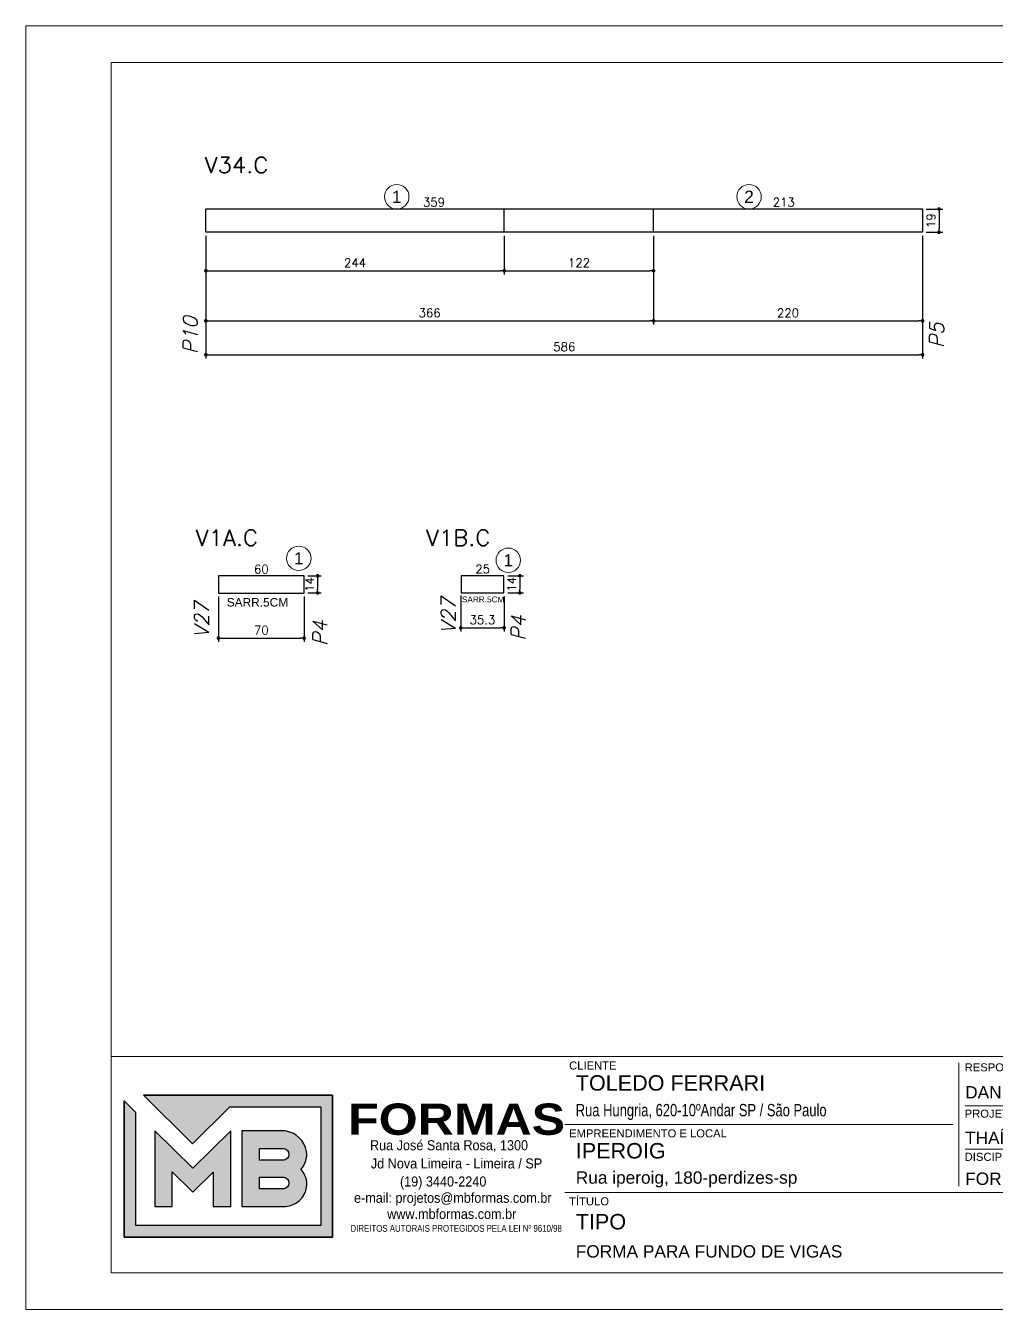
# Model space of a CAD drawing. Extents: x -20676 to 4767, y -817 to 13976.
# Drawn here: x -15921 to -15128, y 5232 to 6282 of the extents above; entities that cross this region are included whole.
import ezdxf
from ezdxf.enums import TextEntityAlignment as Align

# ---------------------------------------------------------------- set-up
doc = ezdxf.new("R2010")
doc.units = 0
doc.header["$PDMODE"] = 2
doc.header["$PDSIZE"] = 10
doc.layers.get('0').update_dxf_attribs({"lineweight": 13})
doc.layers.get('Defpoints').update_dxf_attribs({"lineweight": 13})
for name, color, linetype in [('Cota Sarrafo', 180, 'Continuous'), ('MB_LOGO', 254, 'Continuous'), ('Painéis', 200, 'Continuous'), ('TEXTO_GERAL', 7, 'Continuous')]:
    doc.layers.add(name, color=color, linetype=linetype)
for name, color, linetype, lineweight in [('cotas', 4, 'Continuous', 13), ('FOLHA MB', 7, 'Continuous', 13), ('Romaneio', 1, 'Continuous', 13), ('texto de viga', 7, 'Continuous', 13)]:
    doc.layers.add(name, color=color, linetype=linetype, lineweight=lineweight)
doc.styles.add('ARIAL', font='arial.ttf', dxfattribs={"oblique": 15, "height": 25})
doc.styles.add('MB_C01', font='arial.ttf', dxfattribs={"height": 1.3})
doc.styles.add('MB_C02', font='arial.ttf', dxfattribs={"height": 2})
doc.styles.add('MB_C03', font='arial.ttf', dxfattribs={"height": 2.5})
doc.styles.add('MB_C04', font='arial.ttf', dxfattribs={"height": 6})
doc.styles.add('MB_LOGO', font='ariblk.ttf', dxfattribs={"height": 75})
doc.styles.add('MB_TEXT', font='ARIALN.TTF', dxfattribs={"height": 10})
doc.styles.add('REGUA-120', font='ROMANS.shx', dxfattribs={"height": 15})
doc.styles.add('ROMANS', font='romans.shx')
doc.dimstyles.new('PAINEL', dxfattribs={"dimtxt": 7, "dimasz": 3, "dimexe": 3, "dimexo": 3, "dimgap": 3, "dimtad": 1, "dimdec": 1, "dimzin": 12, "dimdsep": 46, "dimtxsty": 'ROMANS', "dimblk": 'DOT', "dimcen": 0, "dimclrd": 4, "dimclre": 4, "dimclrt": 240, "dimadec": 1, "dimazin": 3, "dimtfac": 1, "dimtdec": 1, "dimtmove": 0, "dimatfit": 3, "dimfxl": 0, "dimtolj": 1, "dimtzin": 12, "dimarcsym": 0})
doc.dimstyles.new('projeto2', dxfattribs={"dimtxt": 7, "dimasz": 5, "dimexe": 1.25, "dimexo": 2.5, "dimgap": 2, "dimtad": 1, "dimdec": 1, "dimdsep": 46, "dimtxsty": 'ROMANS', "dimblk": 'OBLIQUE', "dimcen": 10, "dimdle": 1, "dimse1": 1, "dimse2": 1, "dimsd1": 1, "dimsd2": 1, "dimclrd": 256, "dimclre": 256, "dimclrt": 3, "dimadec": 0, "dimazin": 0, "dimtfac": 1, "dimtdec": 1, "dimtmove": 0, "dimatfit": 3, "dimldrblk": 'OBLIQUE', "dimfxl": 0, "dimlwd": -1, "dimlwe": -1, "dimarcsym": 0})

# ---------------------------------------------------------------- blocks, each defined once
blk = doc.blocks.new('LOGO2')
at = {"layer": 'MB_LOGO', "linetype": 'Continuous'}
h = blk.add_hatch(color=256, dxfattribs=at)
h.dxf.hatch_style = 1
h.set_gradient(color1=(242, 132, 69), color2=(247, 180, 141), rotation=90, tint=1)
h.paths.add_polyline_path([(7.48, 9.64), (10.45, 12.57), (17.71, 12.57), (17.71, 3.12), (2.97, 3.12), (2.97, 12.14), (2.04, 13.06), (2.04, 2.19), (18.64, 2.19), (18.64, 13.5), (3.56, 13.5)])
h = blk.add_hatch(color=256, dxfattribs=at)
h.dxf.hatch_style = 1
h.set_gradient(color1=(242, 132, 69), color2=(247, 180, 141), rotation=90, tint=1)
h.paths.add_polyline_path([(10.52, 4.64), (10.52, 10.66), (7.5, 7.68), (4.47, 10.66), (4.47, 4.64), (5.86, 4.64), (5.86, 7.4), (7.51, 5.78), (9.13, 7.37), (9.13, 4.64)])
h = blk.add_hatch(color=256, dxfattribs=at)
h.dxf.hatch_style = 1
h.set_gradient(color1=(242, 132, 69), color2=(247, 180, 141), rotation=90, tint=1)
h.paths.add_polyline_path([(11.42, 10.66), (11.42, 4.64), (14.89, 4.64, 0.350532), (16.57, 6.18, 0.219217), (16.12, 7.6, 0.21502), (16.57, 9.03, 0.319901), (14.85, 10.66)])
h.paths.add_polyline_path([(14.75, 8.33), (12.82, 8.33), (12.82, 9.26), (14.63, 9.26, -1)], flags=16)
h.paths.add_polyline_path([(14.75, 6.04), (12.82, 6.04), (12.82, 6.97), (14.63, 6.97, -1)], flags=16)
blk.add_lwpolyline([(3.56, 13.5), (18.64, 13.5), (18.64, 2.19), (2.04, 2.19), (2.04, 13.06)], dxfattribs=at)
at = {"layer": 'MB_LOGO', "color": 31, "linetype": 'Continuous', "true_color": 0xf7b48d}
for points in [[(10.45, 12.57), (17.71, 12.57), (17.71, 3.12), (2.97, 3.12), (2.97, 12.14), (2.04, 13.06), (2.04, 2.19), (18.64, 2.19), (18.64, 13.5), (3.56, 13.5), (7.48, 9.64)], [(4.47, 10.66), (4.47, 4.64), (5.86, 4.64), (5.86, 7.4), (7.51, 5.78), (9.13, 7.37), (9.13, 4.64), (10.52, 4.64), (10.52, 10.66), (7.5, 7.68)]]:
    blk.add_lwpolyline(points, close=True, dxfattribs=at)
for points in [[(16.57, 9.03, 0.319901), (14.85, 10.66), (11.42, 10.66), (11.42, 4.64), (14.89, 4.64, 0.350532), (16.57, 6.18, 0.219217), (16.12, 7.6, 0.21502)], [(12.82, 9.26), (14.75, 9.26, -0.880235), (14.75, 8.33), (12.82, 8.33)], [(12.82, 6.97), (14.75, 6.97, -0.880235), (14.75, 6.04), (12.82, 6.04)]]:
    blk.add_lwpolyline(points, format="xyb", close=True, dxfattribs=at)
at = {"layer": 'MB_LOGO', "color": 0, "linetype": 'Continuous', "style": 'MB_LOGO'}
blk.add_text('FORMAS', height=2.496, dxfattribs=at).set_placement((19.88, 10.35))
at = {"layer": 'MB_LOGO', "color": 0, "style": 'MB_TEXT', "width": 1.1}
for s, p in [('Rua José Santa Rosa, 1300', (21.62, 9.12)), ('Jd Nova Limeira - Limeira / SP', (21.69, 7.67)), ('(19) 3440-2240', (24.01, 6.23)), ('e-mail: projetos@mbformas.com.br', (20.35, 4.93)), ('www.mbformas.com.br', (22.99, 3.64))]:
    blk.add_text(s, height=0.7993, dxfattribs=at).set_placement(p)
at = {"layer": 'MB_LOGO', "color": 252, "style": 'MB_TEXT'}
blk.add_text('DIREITOS AUTORAIS PROTEGIDOS PELA LEI Nº 9610/98', height=0.546, dxfattribs=at).set_placement((20.07, 2.62))
blk = doc.blocks.new('A$Ceb89ac90')
at = {"color": 1}
for p, q in [((1086.3, 356.7), (70, 356.7)), ((763, 351.7), (763, 250.7)), ((919.6, 351.7), (919.6, 185)), ((1086.3, 356.7), (1086.3, 179.9)), ((1455, 356.7), (1086.3, 356.7)), ((1131.8, 185), (1131.8, 351.7)), ((1217.6, 351.7), (1217.6, 185)), ((1455, 331.5), (1086.3, 331.5)), ((914.6, 316.3), (768.1, 316.3)), ((1086.3, 316.3), (924.7, 316.3)), ((1455, 306.2), (1086.3, 306.2)), ((758, 301.2), (440.7, 301.2)), ((914.6, 281), (768.1, 281)), ((1086.3, 281), (924.7, 281)), ((1005.5, 275.9), (1005.5, 250.7)), ((1455, 281), (1086.3, 281)), ((1455, 255.7), (1086.3, 255.7)), ((914.6, 245.6), (440.7, 245.6)), ((1086.3, 245.6), (924.7, 245.6)), ((1005.5, 240.6), (1005.5, 185)), ((1455, 230.4), (1086.3, 230.4)), ((1455, 205.2), (1086.3, 205.2))]:
    blk.add_line(p, q, dxfattribs=at)
for points in [[(0, 1199.9), (0, 149.9), (1485, 149.9), (1485, 1199.9)], [(70, 1169.9), (70, 179.9), (1455, 179.9), (1455, 1169.9)]]:
    blk.add_lwpolyline(points, close=True, dxfattribs=at)
at = {"xscale": 10.25810868844649, "yscale": 10.25810868844649, "zscale": 10.25810868844649}
blk.add_blockref('LOGO2', (59.7, 186.5), dxfattribs=at)
at = {"color": 6, "style": 'MB_C01'}
for s, height, p in [('CLIENTE', 6.57, (444.3, 346.1)), ('RESPONSÁVEL TÉCNICO', 6.566, (767.7, 344.6)), ('FASE DO PROJETO', 6.566, (924.3, 344.6)), ('PROJETISTA', 6.57, (767.7, 306.7)), ('DATA', 6.57, (924.3, 306.7)), ('EMPREENDIMENTO E LOCAL', 6.566, (444.3, 290.6)), ('DISCIPLINA', 6.57, (767.7, 271.4)), ('ESCALA', 6.57, (924.3, 271.4)), ('COR', 6.57, (1010.1, 271.4)), ('TÍTULO', 6.57, (444.3, 235)), ('REVISÃO', 6.57, (924.3, 236.5)), ('FOLHA', 6.57, (1010.1, 236.5))]:
    blk.add_text(s, height=height, dxfattribs=at).set_placement(p)
at = {"color": 5, "style": 'MB_C02'}
for s, p in [('DANIEL RODRIGUES', (768.1, 322.4)), ('FORMA DE MADEIRA', (768.1, 251.7))]:
    blk.add_text(s, height=10.102, dxfattribs=at).set_placement(p)
at = {"color": 6, "style": 'MB_C01'}
for s, p in [('DESCRIÇÃO', (1250.5, 195.1)), ('REV. Nº', (1109, 195.1)), ('DATA', (1174.7, 195.1))]:
    blk.add_text(s, height=6.57, dxfattribs=at).set_placement(p, align=Align.MIDDLE_CENTER)
at = {"insert": (1275.3, 189.4), "char_height": 5.051, "width": 210.818, "attachment_point": 1, "style": 'MB_C04'}
blk.add_mtext('TOLEDO-IPEROIG-LO-TIP-FV-R00.DWG', dxfattribs=at)
at = {"color": 5}
for tag, p, height, style in [('REV_05', (1103.1, 338.1), 10.1, 'MB_C02'), ('DATA_REV_05', (1151.5, 337.9), 10.1, 'MB_C02'), ('INFO_REV_05', (1228.1, 337.9), 10.1, 'MB_C02'), ('CLIENTE', (449.7, 328.8), 12.6, 'MB_C03'), ('FASE', (924.6, 320.5), 10.1, 'MB_C02'), ('REV_04', (1103.1, 312.8), 10.1, 'MB_C02'), ('DATA_REV_04', (1151.5, 312.7), 10.1, 'MB_C02'), ('INFO_REV_04', (1228.1, 312.7), 10.1, 'MB_C02'), ('PROJETISTA', (768, 285.1), 10.1, 'MB_C02'), ('DATA', (924.6, 285.1), 10.1, 'MB_C02'), ('REV_03', (1103.1, 287.6), 10.1, 'MB_C02'), ('DATA_REV_03', (1151.5, 287.4), 10.1, 'MB_C02'), ('INFO_REV_03', (1228.1, 287.4), 10.1, 'MB_C02'), ('OBRA', (449.7, 273.3), 12.6, 'MB_C03'), ('REV_02', (1103.1, 262.3), 10.1, 'MB_C02'), ('DATA_REV_02', (1151.5, 262.1), 10.1, 'MB_C02'), ('INFO_REV_02', (1228.1, 262.1), 10.1, 'MB_C02'), ('ESC', (924.6, 251.8), 10.1, 'MB_C02'), ('COR', (1010.5, 251.8), 10.1, 'MB_C02'), ('REV_01', (1103.1, 237.1), 10.1, 'MB_C02'), ('DATA_REV_01', (1151.5, 236.9), 10.1, 'MB_C02'), ('INFO_REV_01', (1228.1, 236.9), 10.1, 'MB_C02'), ('PAVIMENTO', (449.7, 215.3), 12.6, 'MB_C03'), ('FL', (1018.1, 194.7), 30.3, 'MB_C04'), ('REV_00', (1103.1, 211.8), 10.1, 'MB_C02'), ('DATA_REV_00', (1151.5, 211.6), 10.1, 'MB_C02'), ('EMISSÃO_INICIAL', (1228.1, 211.6), 10.1, 'MB_C02'), ('REV', (944.1, 205), 12.6, 'MB_C03')]:
    blk.add_attdef(tag, p, '', height=height, dxfattribs=dict(at, style=style))
at = {"color": 6, "style": 'MB_C02'}
for tag, p in [('ENDEREÇO_CLIENTE', (449.7, 307.8)), ('ENDEREÇO_OBRA', (449.7, 252.7)), ('TIPO_DE_PROJETO', (449.7, 192.3))]:
    blk.add_attdef(tag, p, '', height=10.1, dxfattribs=at)
blk = doc.blocks.new('_Dot')
at = {"color": 0, "linetype": 'ByBlock', "lineweight": -2}
blk.add_line((-0.5, 0), (-1, 0), dxfattribs=at)
at = {"color": 0, "linetype": 'ByBlock', "const_width": 0.5}
blk.add_lwpolyline([(-0.25, 0, 1), (0.25, 0, 1)], format="xyb", close=True, dxfattribs=at)
blk = doc.blocks.new('*D1591')
at = {"layer": 'cotas', "color": 4, "lineweight": -2, "transparency": 16777216}
for p, q in [((-15774.1, 6110.3), (-15774.1, 6010.1)), ((-15188.1, 6110.3), (-15188.1, 6010.1)), ((-15771.1, 6013.1), (-15191.1, 6013.1))]:
    blk.add_line(p, q, dxfattribs=at)
at = {"layer": 'Defpoints', "color": 0, "transparency": 16777216}
for p in [(-15774.1, 6113.3), (-15188.1, 6113.3), (-15188.1, 6013.1)]:
    blk.add_point(p, dxfattribs=at)
at = {"layer": 'cotas', "color": 4, "lineweight": -2, "transparency": 16777216, "xscale": 3, "yscale": 3, "zscale": 3, "rotation": 180}
blk.add_blockref('_Dot', (-15774.1, 6013.1), dxfattribs=at)
at = {"layer": 'cotas', "color": 4, "lineweight": -2, "transparency": 16777216, "xscale": 3, "yscale": 3, "zscale": 3}
blk.add_blockref('_Dot', (-15188.1, 6013.1), dxfattribs=at)
at = {"layer": 'cotas', "color": 240, "transparency": 16777216, "insert": (-15481.1, 6019.6), "char_height": 7, "attachment_point": 5, "style": 'ROMANS'}
blk.add_mtext('\\A1;586', dxfattribs=at)
blk = doc.blocks.new('*D1592')
at = {"layer": 'cotas', "color": 4, "lineweight": -2, "transparency": 16777216}
for p, q in [((-15185.1, 6132.3), (-15171.7, 6132.3)), ((-15174.7, 6129.3), (-15174.7, 6116.3)), ((-15185.1, 6113.3), (-15171.7, 6113.3))]:
    blk.add_line(p, q, dxfattribs=at)
at = {"layer": 'Defpoints', "color": 0, "transparency": 16777216}
for p in [(-15188.1, 6132.3), (-15188.1, 6113.3), (-15174.7, 6113.3)]:
    blk.add_point(p, dxfattribs=at)
at = {"layer": 'cotas', "color": 4, "lineweight": -2, "transparency": 16777216, "xscale": 3, "yscale": 3, "zscale": 3}
for p, rotation in [((-15174.7, 6132.3), 90), ((-15174.7, 6113.3), 270)]:
    blk.add_blockref('_Dot', p, dxfattribs=dict(at, rotation=rotation))
at = {"layer": 'cotas', "color": 240, "transparency": 16777216, "insert": (-15181.2, 6122.8), "char_height": 7, "attachment_point": 5, "rotation": 90, "style": 'ROMANS'}
blk.add_mtext('\\A1;19', dxfattribs=at)
blk = doc.blocks.new('*D1593')
at = {"layer": 'cotas', "color": 4, "lineweight": -2, "transparency": 16777216}
for p, q in [((-15774.1, 6110.3), (-15774.1, 6078.8)), ((-15530.1, 6110.3), (-15530.1, 6078.8)), ((-15771.1, 6081.8), (-15533.1, 6081.8))]:
    blk.add_line(p, q, dxfattribs=at)
at = {"layer": 'Defpoints', "color": 0, "transparency": 16777216}
for p in [(-15774.1, 6113.3), (-15530.1, 6113.3), (-15530.1, 6081.8)]:
    blk.add_point(p, dxfattribs=at)
at = {"layer": 'cotas', "color": 4, "lineweight": -2, "transparency": 16777216, "xscale": 3, "yscale": 3, "zscale": 3, "rotation": 180}
blk.add_blockref('_Dot', (-15774.1, 6081.8), dxfattribs=at)
at = {"layer": 'cotas', "color": 4, "lineweight": -2, "transparency": 16777216, "xscale": 3, "yscale": 3, "zscale": 3}
blk.add_blockref('_Dot', (-15530.1, 6081.8), dxfattribs=at)
at = {"layer": 'cotas', "color": 240, "transparency": 16777216, "insert": (-15652.1, 6088.3), "char_height": 7, "attachment_point": 5, "style": 'ROMANS'}
blk.add_mtext('\\A1;244', dxfattribs=at)
blk = doc.blocks.new('*D1594')
at = {"layer": 'cotas', "color": 4, "lineweight": -2, "transparency": 16777216}
for p, q in [((-15530.1, 6110.3), (-15530.1, 6078.8)), ((-15408.1, 6110.3), (-15408.1, 6078.8)), ((-15527.1, 6081.8), (-15411.1, 6081.8))]:
    blk.add_line(p, q, dxfattribs=at)
at = {"layer": 'Defpoints', "color": 0, "transparency": 16777216}
for p in [(-15530.1, 6113.3), (-15408.1, 6113.3), (-15408.1, 6081.8)]:
    blk.add_point(p, dxfattribs=at)
at = {"layer": 'cotas', "color": 4, "lineweight": -2, "transparency": 16777216, "xscale": 3, "yscale": 3, "zscale": 3, "rotation": 180}
blk.add_blockref('_Dot', (-15530.1, 6081.8), dxfattribs=at)
at = {"layer": 'cotas', "color": 4, "lineweight": -2, "transparency": 16777216, "xscale": 3, "yscale": 3, "zscale": 3}
blk.add_blockref('_Dot', (-15408.1, 6081.8), dxfattribs=at)
at = {"layer": 'cotas', "color": 240, "transparency": 16777216, "insert": (-15469.1, 6088.3), "char_height": 7, "attachment_point": 5, "style": 'ROMANS'}
blk.add_mtext('\\A1;122', dxfattribs=at)
blk = doc.blocks.new('*D1595')
at = {"layer": 'cotas', "color": 4, "lineweight": -2, "transparency": 16777216}
for p, q in [((-15408.1, 6110.3), (-15408.1, 6037.8)), ((-15188.1, 6110.3), (-15188.1, 6037.8)), ((-15405.1, 6040.8), (-15191.1, 6040.8))]:
    blk.add_line(p, q, dxfattribs=at)
at = {"layer": 'Defpoints', "color": 0, "transparency": 16777216}
for p in [(-15408.1, 6113.3), (-15188.1, 6113.3), (-15188.1, 6040.8)]:
    blk.add_point(p, dxfattribs=at)
at = {"layer": 'cotas', "color": 4, "lineweight": -2, "transparency": 16777216, "xscale": 3, "yscale": 3, "zscale": 3, "rotation": 180}
blk.add_blockref('_Dot', (-15408.1, 6040.8), dxfattribs=at)
at = {"layer": 'cotas', "color": 4, "lineweight": -2, "transparency": 16777216, "xscale": 3, "yscale": 3, "zscale": 3}
blk.add_blockref('_Dot', (-15188.1, 6040.8), dxfattribs=at)
at = {"layer": 'cotas', "color": 240, "transparency": 16777216, "insert": (-15298.1, 6047.3), "char_height": 7, "attachment_point": 5, "style": 'ROMANS'}
blk.add_mtext('\\A1;220', dxfattribs=at)
blk = doc.blocks.new('*D1596')
at = {"layer": 'cotas', "color": 4, "lineweight": -2, "transparency": 16777216}
for p, q in [((-15774.1, 6110.3), (-15774.1, 6037.8)), ((-15408.1, 6110.3), (-15408.1, 6037.8)), ((-15771.1, 6040.8), (-15411.1, 6040.8))]:
    blk.add_line(p, q, dxfattribs=at)
at = {"layer": 'Defpoints', "color": 0, "transparency": 16777216}
for p in [(-15774.1, 6113.3), (-15408.1, 6113.3), (-15408.1, 6040.8)]:
    blk.add_point(p, dxfattribs=at)
at = {"layer": 'cotas', "color": 4, "lineweight": -2, "transparency": 16777216, "xscale": 3, "yscale": 3, "zscale": 3, "rotation": 180}
blk.add_blockref('_Dot', (-15774.1, 6040.8), dxfattribs=at)
at = {"layer": 'cotas', "color": 4, "lineweight": -2, "transparency": 16777216, "xscale": 3, "yscale": 3, "zscale": 3}
blk.add_blockref('_Dot', (-15408.1, 6040.8), dxfattribs=at)
at = {"layer": 'cotas', "color": 240, "transparency": 16777216, "insert": (-15591.1, 6047.3), "char_height": 7, "attachment_point": 5, "style": 'ROMANS'}
blk.add_mtext('\\A1;366', dxfattribs=at)
blk = doc.blocks.new('*D1597')
at = {"layer": 'Defpoints', "color": 0, "transparency": 16777216}
for p in [(-15767.1, 6132.3), (-15408.1, 6132.3), (-15408.1, 6132.3)]:
    blk.add_point(p, dxfattribs=at)
at = {"layer": 'Cota Sarrafo', "color": 3, "transparency": 16777216, "insert": (-15587.6, 6137.8), "char_height": 7, "attachment_point": 5, "style": 'ROMANS'}
blk.add_mtext('359', dxfattribs=at)
blk = doc.blocks.new('_OBLIQUE')
at = {"color": 0, "linetype": 'ByBlock', "lineweight": -2}
for p, q in [((0, 0), (-1, 0)), ((-0.5, -0.5), (0.5, 0.5))]:
    blk.add_line(p, q, dxfattribs=at)
blk = doc.blocks.new('*D1598')
at = {"layer": 'Defpoints', "color": 0, "transparency": 16777216}
for p in [(-15408.1, 6132.3), (-15195.1, 6132.3), (-15195.1, 6132.3)]:
    blk.add_point(p, dxfattribs=at)
at = {"layer": 'Cota Sarrafo', "color": 3, "transparency": 16777216, "insert": (-15301.6, 6137.8), "char_height": 7, "attachment_point": 5, "style": 'ROMANS'}
blk.add_mtext('213', dxfattribs=at)
blk = doc.blocks.new('*D1607')
at = {"layer": 'Defpoints', "color": 0, "transparency": 16777216}
for p in [(-15763.8, 5818.2), (-15693.8, 5818.2), (-15693.8, 5781.3)]:
    blk.add_point(p, dxfattribs=at)
at = {"layer": 'Painéis', "color": 4, "lineweight": -2, "transparency": 16777216}
for p, q in [((-15763.8, 5815.2), (-15763.8, 5778.3)), ((-15693.8, 5815.2), (-15693.8, 5778.3)), ((-15760.8, 5781.3), (-15696.8, 5781.3))]:
    blk.add_line(p, q, dxfattribs=at)
at = {"layer": 'Painéis', "color": 4, "lineweight": -2, "transparency": 16777216, "xscale": 3, "yscale": 3, "zscale": 3, "rotation": 180}
blk.add_blockref('_Dot', (-15763.8, 5781.3), dxfattribs=at)
at = {"layer": 'Painéis', "color": 4, "lineweight": -2, "transparency": 16777216, "xscale": 3, "yscale": 3, "zscale": 3}
blk.add_blockref('_Dot', (-15693.8, 5781.3), dxfattribs=at)
at = {"layer": 'Painéis', "color": 240, "transparency": 16777216, "insert": (-15728.8, 5787.8), "char_height": 7, "attachment_point": 5, "style": 'ROMANS'}
blk.add_mtext('\\A1;70', dxfattribs=at)
blk = doc.blocks.new('*D1608')
at = {"layer": 'Defpoints', "color": 0, "transparency": 16777216}
for p in [(-15693.8, 5832.2), (-15693.8, 5818.2), (-15682.7, 5818.2)]:
    blk.add_point(p, dxfattribs=at)
at = {"layer": 'Painéis', "color": 4, "lineweight": -2, "transparency": 16777216}
for p, q in [((-15690.8, 5832.2), (-15679.7, 5832.2)), ((-15682.7, 5829.2), (-15682.7, 5821.2)), ((-15690.8, 5818.2), (-15679.7, 5818.2))]:
    blk.add_line(p, q, dxfattribs=at)
at = {"layer": 'Painéis', "color": 4, "lineweight": -2, "transparency": 16777216, "xscale": 3, "yscale": 3, "zscale": 3}
for p, rotation in [((-15682.7, 5832.2), 90), ((-15682.7, 5818.2), 270)]:
    blk.add_blockref('_Dot', p, dxfattribs=dict(at, rotation=rotation))
at = {"layer": 'Painéis', "color": 240, "transparency": 16777216, "insert": (-15689.2, 5825.2), "char_height": 7, "attachment_point": 5, "rotation": 90, "style": 'ROMANS'}
blk.add_mtext('\\A1;14', dxfattribs=at)
blk = doc.blocks.new('*D1609')
at = {"layer": 'Defpoints', "color": 0, "transparency": 16777216}
for p in [(-15565.7, 5819.1), (-15530.3, 5818.3), (-15530.3, 5789.7)]:
    blk.add_point(p, dxfattribs=at)
at = {"layer": 'Painéis', "color": 4, "lineweight": -2, "transparency": 16777216}
for p, q in [((-15565.7, 5816.1), (-15565.7, 5786.7)), ((-15530.3, 5815.3), (-15530.3, 5786.7)), ((-15562.7, 5789.7), (-15533.3, 5789.7))]:
    blk.add_line(p, q, dxfattribs=at)
at = {"layer": 'Painéis', "color": 4, "lineweight": -2, "transparency": 16777216, "xscale": 3, "yscale": 3, "zscale": 3, "rotation": 180}
blk.add_blockref('_Dot', (-15565.7, 5789.7), dxfattribs=at)
at = {"layer": 'Painéis', "color": 4, "lineweight": -2, "transparency": 16777216, "xscale": 3, "yscale": 3, "zscale": 3}
blk.add_blockref('_Dot', (-15530.3, 5789.7), dxfattribs=at)
at = {"layer": 'Painéis', "color": 240, "transparency": 16777216, "insert": (-15548, 5796.2), "char_height": 7, "attachment_point": 5, "style": 'ROMANS'}
blk.add_mtext('\\A1;35.3', dxfattribs=at)
blk = doc.blocks.new('*D1610')
at = {"layer": 'Defpoints', "color": 0, "transparency": 16777216}
for p in [(-15530.3, 5832.3), (-15530.3, 5818.3), (-15517.4, 5818.3)]:
    blk.add_point(p, dxfattribs=at)
at = {"layer": 'Painéis', "color": 4, "lineweight": -2, "transparency": 16777216}
for p, q in [((-15527.3, 5832.3), (-15514.4, 5832.3)), ((-15517.4, 5829.3), (-15517.4, 5821.3)), ((-15527.3, 5818.3), (-15514.4, 5818.3))]:
    blk.add_line(p, q, dxfattribs=at)
at = {"layer": 'Painéis', "color": 4, "lineweight": -2, "transparency": 16777216, "xscale": 3, "yscale": 3, "zscale": 3}
for p, rotation in [((-15517.4, 5832.3), 90), ((-15517.4, 5818.3), 270)]:
    blk.add_blockref('_Dot', p, dxfattribs=dict(at, rotation=rotation))
at = {"layer": 'Painéis', "color": 240, "transparency": 16777216, "insert": (-15523.9, 5825.3), "char_height": 7, "attachment_point": 5, "rotation": 90, "style": 'ROMANS'}
blk.add_mtext('\\A1;14', dxfattribs=at)
blk = doc.blocks.new('*D1611')
at = {"layer": 'Defpoints', "color": 0, "transparency": 16777216}
for p in [(-15560.3, 5832.3), (-15535.3, 5832.3), (-15535.3, 5832.3)]:
    blk.add_point(p, dxfattribs=at)
at = {"layer": 'Cota Sarrafo', "color": 3, "transparency": 16777216, "insert": (-15547.8, 5837.8), "char_height": 7, "attachment_point": 5, "style": 'ROMANS'}
blk.add_mtext('25', dxfattribs=at)
blk = doc.blocks.new('*D1612')
at = {"layer": 'Defpoints', "color": 0, "transparency": 16777216}
for p in [(-15758.8, 5832.2), (-15698.8, 5832.2), (-15698.8, 5832.2)]:
    blk.add_point(p, dxfattribs=at)
at = {"layer": 'Cota Sarrafo', "color": 3, "transparency": 16777216, "insert": (-15728.8, 5837.7), "char_height": 7, "attachment_point": 5, "style": 'ROMANS'}
blk.add_mtext('60', dxfattribs=at)

msp = doc.modelspace()

# ---------------------------------------------------------------- linework, layer by layer
at = {"layer": 'Painéis', "color": 6}
for p, q in [((-15530.09, 6113.33), (-15530.09, 6132.33)), ((-15408.09, 6113.33), (-15408.09, 6132.33))]:
    msp.add_line(p, q, dxfattribs=at)
for points in [[(-15774.09, 6132.33), (-15188.09, 6132.33), (-15188.09, 6113.33), (-15774.09, 6113.33)], [(-15693.84, 5832.15), (-15763.84, 5832.15), (-15763.84, 5818.15), (-15693.84, 5818.15)], [(-15530.35, 5832.28), (-15565.35, 5832.28), (-15565.35, 5818.29), (-15565.35, 5818.28), (-15530.35, 5818.28)]]:
    msp.add_lwpolyline(points, close=True, dxfattribs=at)
at = {"layer": 'Romaneio'}
for centre in [(-15618.03, 6142.33), (-15330.01, 6142.33), (-15698.13, 5846.54), (-15526.84, 5844.95)]:
    msp.add_circle(centre, 10, dxfattribs=at)

# ---------------------------------------------------------------- block references
ref = msp.add_blockref('A$Ceb89ac90', (-15921.4, 5082.32))
ref.add_attrib('INFO_REV_01', '---', (-14693.27, 5319.21), dxfattribs={"color": 5, "height": 10.102, "style": 'MB_C02'})
ref.add_attrib('DATA_REV_01', '--', (-14769.86, 5319.21), dxfattribs={"color": 5, "height": 10.102, "style": 'MB_C02'})
ref.add_attrib('REV_01', '-', (-14818.25, 5319.38), dxfattribs={"color": 5, "height": 10.1, "style": 'MB_C02'})
ref.add_attrib('EMISSÃO_INICIAL', 'EMISSÃO INICIAL', (-14693.27, 5293.96), dxfattribs={"color": 5, "height": 10.102, "style": 'MB_C02'})
ref.add_attrib('DATA_REV_00', '10/05/23', (-14769.86, 5293.96), dxfattribs={"color": 5, "height": 10.102, "style": 'MB_C02'})
ref.add_attrib('REV_00', '00', (-14818.25, 5294.12), dxfattribs={"color": 5, "height": 10.102, "style": 'MB_C02'})
ref.add_attrib('FL', '15', (-14903.31, 5277), dxfattribs={"color": 5, "height": 30.306, "style": 'MB_C04'})
ref.add_attrib('REV', '00', (-14977.29, 5287.35), dxfattribs={"color": 5, "height": 12.628, "style": 'MB_C03'})
ref.add_attrib('COR', 's/c', (-14910.92, 5334.09), dxfattribs={"color": 5, "height": 10.102, "style": 'MB_C02'})
ref.add_attrib('ESC', '1:50', (-14996.83, 5334.09), dxfattribs={"color": 5, "height": 10.102, "style": 'MB_C02'})
ref.add_attrib('FASE', 'LIBERADO PARA OBRA', (-14996.83, 5402.78), dxfattribs={"color": 5, "height": 10.102, "style": 'MB_C02'})
ref.add_attrib('DATA', '10/05/2023', (-14996.83, 5367.43), dxfattribs={"color": 5, "height": 10.102, "style": 'MB_C02'})
ref.add_attrib('PROJETISTA', 'THAÍS-RUAN', (-15153.41, 5367.43), dxfattribs={"color": 5, "height": 10.102, "style": 'MB_C02'})
ref.add_attrib('TIPO_DE_PROJETO', 'FORMA PARA FUNDO DE VIGAS', (-15471.67, 5274.6), dxfattribs={"color": 6, "height": 10.102, "style": 'MB_C02'})
ref.add_attrib('PAVIMENTO', 'TIPO', (-15471.67, 5297.62), dxfattribs={"color": 5, "height": 12.628, "style": 'MB_C03'})
ref.add_attrib('ENDEREÇO_OBRA', 'Rua iperoig, 180-perdizes-sp', (-15471.67, 5335.01), dxfattribs={"color": 6, "height": 10.102, "style": 'MB_C02'})
ref.add_attrib('OBRA', 'IPEROIG', (-15471.67, 5355.66), dxfattribs={"color": 5, "height": 12.628, "style": 'MB_C03'})
ref.add_attrib('ENDEREÇO_CLIENTE', 'Rua Hungria, 620-10ºAndar SP / São Paulo', (-15471.67, 5390.15), dxfattribs={"color": 6, "height": 10.102, "style": 'MB_C02', "width": 0.75})
ref.add_attrib('CLIENTE', 'TOLEDO FERRARI', (-15471.67, 5411.16), dxfattribs={"color": 5, "height": 12.6276, "style": 'MB_C03'})

# ---------------------------------------------------------------- texts
at = {"layer": 'FOLHA MB', "color": 1, "style": 'ARIAL'}
for height, p in [(6.959, (-15757.05, 5807.12)), (4.805, (-15564.75, 5810.52))]:
    msp.add_text('SARR.5CM', height=height, dxfattribs=at).set_placement(p)
at = {"layer": 'Romaneio', "color": 7, "style": 'ARIAL'}
for s, p in [('1', (-15618.03, 6142.33)), ('2', (-15330.01, 6142.33)), ('1', (-15698.13, 5846.54)), ('1', (-15526.84, 5844.95))]:
    msp.add_text(s, height=10, dxfattribs=at).set_placement(p, align=Align.MIDDLE_CENTER)
at = {"layer": 'texto de viga', "color": 215, "style": 'REGUA-120', "oblique": 15}
for s, p in [('P10', (-15781.01, 6013.63)), ('P5', (-15170.64, 6018.61)), ('V27', (-15771.6, 5781.5)), ('V27', (-15569.89, 5784.92)), ('P4', (-15512.76, 5779.15)), ('P4', (-15674.94, 5775))]:
    msp.add_text(s, height=11.752, rotation=90, dxfattribs=at).set_placement(p)
at = {"layer": 'TEXTO_GERAL', "style": 'REGUA-120', "width": 1.05}
for s, p in [('V34.C', (-15775.01, 6161.79)), ('V1A.C', (-15782.34, 5856.86)), ('V1B.C', (-15594.14, 5856.86))]:
    msp.add_text(s, height=13, dxfattribs=at).set_placement(p)

# ---------------------------------------------------------------- dimensions: what is measured, and where the dimension line sits
at = {"layer": 'Cota Sarrafo'}
for base, p1, p2, picture, middle in [((-15408.09, 6132.33), (-15767.09, 6132.33), (-15408.09, 6132.33), '*D1597', (-15587.59, 6137.83)), ((-15195.09, 6132.33), (-15408.09, 6132.33), (-15195.09, 6132.33), '*D1598', (-15301.59, 6137.83)), ((-15698.84, 5832.15), (-15758.84, 5832.15), (-15698.84, 5832.15), '*D1612', (-15728.84, 5837.65)), ((-15535.35, 5832.28), (-15560.35, 5832.28), (-15535.35, 5832.28), '*D1611', (-15547.85, 5837.78))]:
    dim = msp.add_linear_dim(base=base, p1=p1, p2=p2, dimstyle='projeto2', dxfattribs=at)
    dim.commit()
    dim.dimension.update_dxf_attribs({"geometry": picture, "text_midpoint": middle})
at = {"layer": 'cotas', "color": 6}
dim = msp.add_linear_dim(base=(-15174.68, 6113.33), p1=(-15188.09, 6132.33), p2=(-15188.09, 6113.33), angle=90, dimstyle='PAINEL', override={"dimarcsym": 2}, dxfattribs=at)
dim.commit()
dim.dimension.update_dxf_attribs({"geometry": '*D1592', "text_midpoint": (-15181.18, 6122.83)})
dim = msp.add_linear_dim(base=(-15188.09, 6013.12), p1=(-15774.09, 6113.33), p2=(-15188.09, 6113.33), dimstyle='PAINEL', override={"dimarcsym": 2}, dxfattribs=at)
dim.commit()
dim.dimension.update_dxf_attribs({"geometry": '*D1591', "text_midpoint": (-15481.09, 6013.12), "dimtype": 160})
for base, p1, p2, picture, middle in [((-15530.09, 6081.78), (-15774.09, 6113.33), (-15530.09, 6113.33), '*D1593', (-15652.09, 6088.28)), ((-15408.09, 6040.81), (-15774.09, 6113.33), (-15408.09, 6113.33), '*D1596', (-15591.09, 6047.31)), ((-15408.09, 6081.78), (-15530.09, 6113.33), (-15408.09, 6113.33), '*D1594', (-15469.09, 6088.28)), ((-15188.09, 6040.81), (-15408.09, 6113.33), (-15188.09, 6113.33), '*D1595', (-15298.09, 6047.31))]:
    dim = msp.add_linear_dim(base=base, p1=p1, p2=p2, dimstyle='PAINEL', override={"dimarcsym": 2}, dxfattribs=at)
    dim.commit()
    dim.dimension.update_dxf_attribs({"geometry": picture, "text_midpoint": middle})
at = {"layer": 'Painéis', "color": 6}
for base, p1, p2, picture, middle in [((-15682.69, 5818.15), (-15693.84, 5832.15), (-15693.84, 5818.15), '*D1608', (-15682.69, 5825.15)), ((-15517.4, 5818.28), (-15530.35, 5832.28), (-15530.35, 5818.28), '*D1610', (-15517.4, 5825.28))]:
    dim = msp.add_linear_dim(base=base, p1=p1, p2=p2, angle=90, dimstyle='PAINEL', override={"dimarcsym": 2}, dxfattribs=at)
    dim.commit()
    dim.dimension.update_dxf_attribs({"geometry": picture, "text_midpoint": middle, "dimtype": 160})
for base, p1, p2, picture, middle in [((-15693.84, 5781.27), (-15763.84, 5818.15), (-15693.84, 5818.15), '*D1607', (-15728.84, 5787.77)), ((-15530.35, 5789.7), (-15565.69, 5819.08), (-15530.35, 5818.28), '*D1609', (-15548.02, 5796.2))]:
    dim = msp.add_linear_dim(base=base, p1=p1, p2=p2, dimstyle='PAINEL', override={"dimarcsym": 2}, dxfattribs=at)
    dim.commit()
    dim.dimension.update_dxf_attribs({"geometry": picture, "text_midpoint": middle})

doc.saveas('drawing.dxf')
